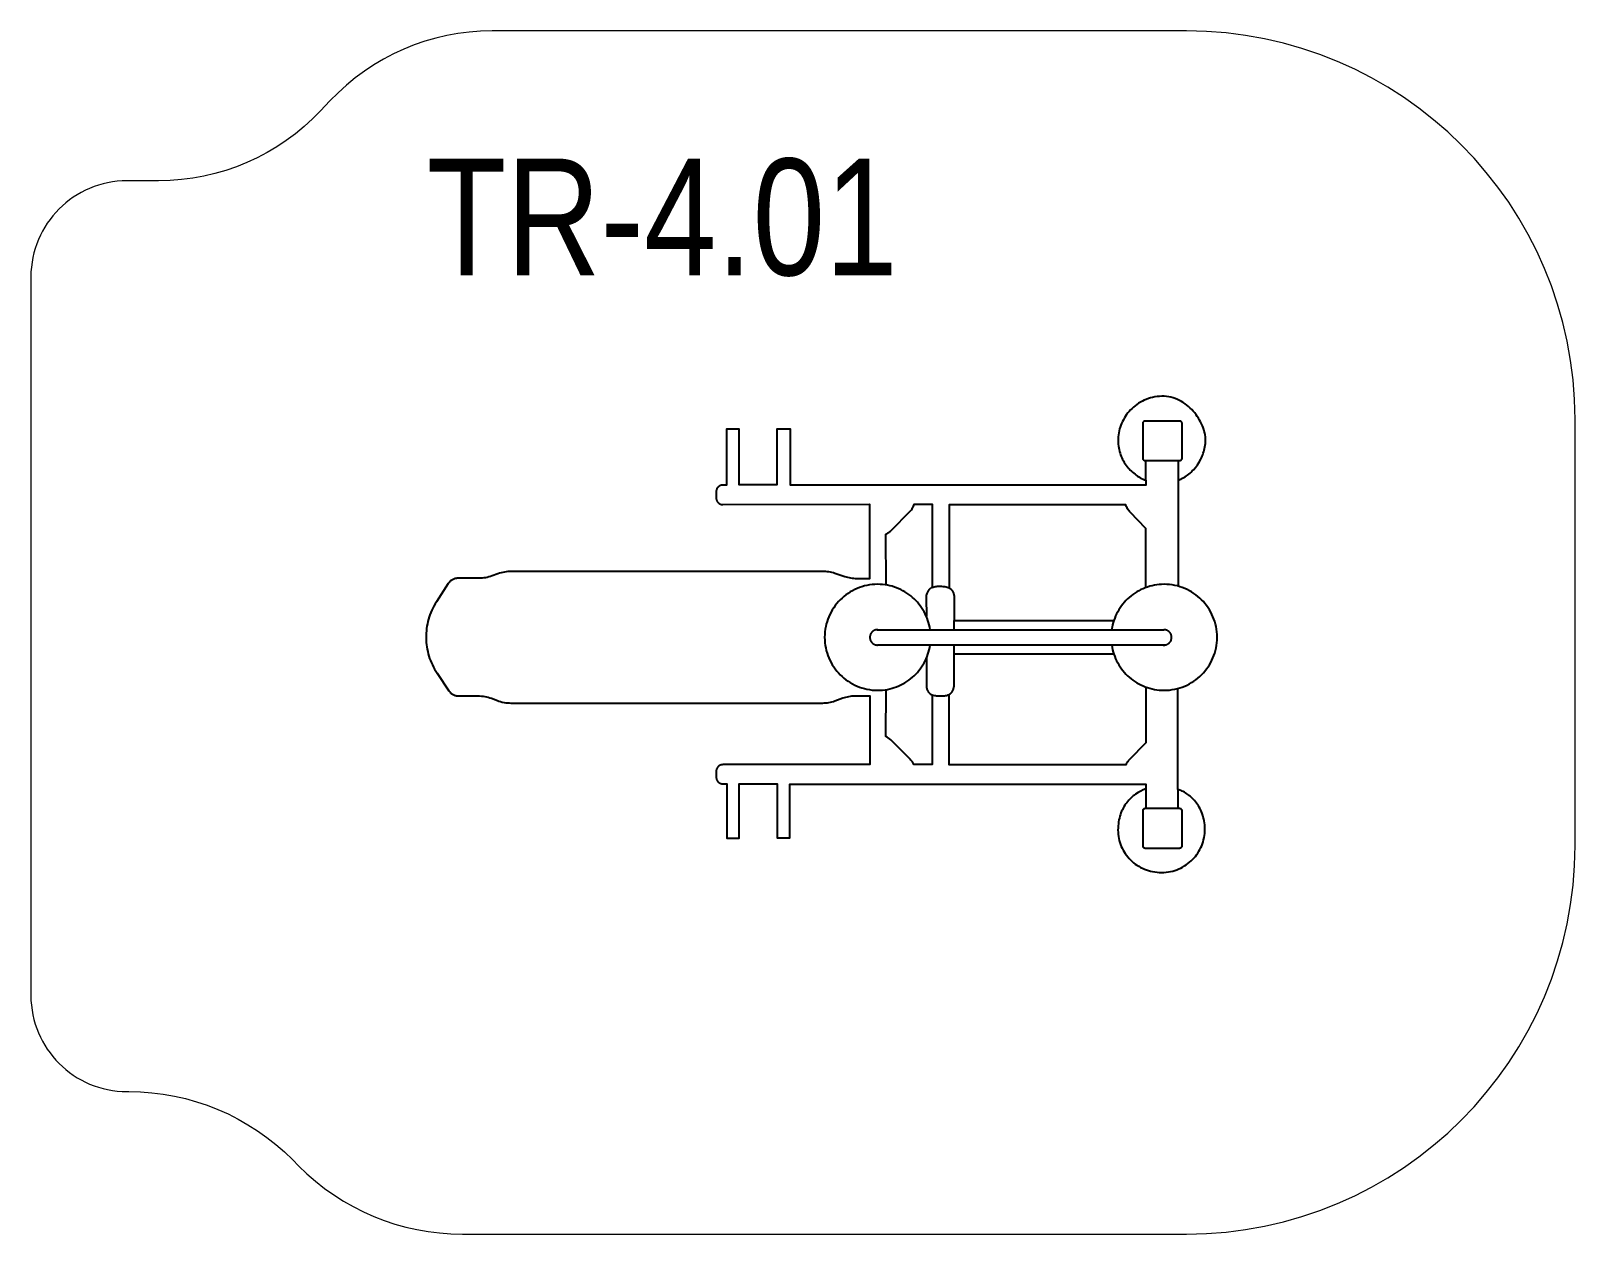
# Model space of a CAD drawing. Header units: millimetres. Extents: x -2286 to 1686, y -1676 to 1420.
import ezdxf

# ---------------------------------------------------------------- set-up
doc = ezdxf.new("R2010")
doc.units = ezdxf.units.MM
for name, color, linetype in [('DIKOM_АРТИКУЛ', 7, 'Continuous'), ('DIKOM_ЗОНА', 80, 'Continuous'), ('DIKOM_ОБЪЕКТ', 7, 'Continuous')]:
    doc.layers.add(name, color=color, linetype=linetype)
doc.styles.add('style1', font='arial.ttf', dxfattribs={"width": 0.8})

msp = doc.modelspace()

# ---------------------------------------------------------------- linework, layer by layer
at = {"layer": 'DIKOM_ЗОНА', "color": 3, "lineweight": 15}
msp.add_lwpolyline([(-2038.6, -1309.3), (-2033.6, -1309.3), (-2004, -1310), (-1974.6, -1312.2), (-1945.4, -1315.9), (-1916.6, -1321), (-1888.1, -1327.4), (-1860.1, -1335.3), (-1832.4, -1344.5), (-1805.3, -1355), (-1778.7, -1366.9), (-1752.7, -1380), (-1727.4, -1394.5), (-1702.8, -1410.2), (-1678.9, -1427.1), (-1655.8, -1445.2), (-1633.6, -1464.6), (-1612.2, -1485.1), (-1597.2, -1500.3), (-1575.8, -1520.8), (-1553.6, -1540.1), (-1530.5, -1558.3), (-1506.6, -1575.2), (-1482, -1590.9), (-1456.7, -1605.3), (-1430.7, -1618.5), (-1404.1, -1630.3), (-1377, -1640.9), (-1349.3, -1650.1), (-1321.3, -1657.9), (-1292.8, -1664.4), (-1263.9, -1669.5), (-1234.8, -1673.1), (-1205.4, -1675.3), (-1175.8, -1676), (686.4, -1676), (737.8, -1674.7), (788.6, -1670.9), (838.6, -1664.5), (887.8, -1655.7), (936.1, -1644.5), (983.6, -1631), (1030, -1615.3), (1075.4, -1597.4), (1119.7, -1577.3), (1162.8, -1555.2), (1204.7, -1531.1), (1245.3, -1505.1), (1284.5, -1477.2), (1322.3, -1447.5), (1358.6, -1416.1), (1393.3, -1383), (1426.4, -1348.2), (1457.9, -1311.9), (1487.6, -1274.1), (1515.5, -1234.9), (1541.5, -1194.4), (1565.6, -1152.5), (1587.7, -1109.4), (1607.7, -1065.1), (1625.7, -1019.7), (1641.4, -973.2), (1654.9, -925.8), (1666.1, -877.4), (1674.9, -828.2), (1681.2, -778.2), (1685.1, -727.5), (1686.4, -676), (1686.4, 419.8), (1685.1, 471.2), (1681.2, 521.9), (1674.9, 571.9), (1666.1, 621.2), (1654.9, 669.5), (1641.4, 717), (1625.7, 763.4), (1607.7, 808.8), (1587.7, 853.1), (1565.6, 896.2), (1541.5, 938.1), (1515.5, 978.7), (1487.6, 1017.9), (1457.9, 1055.7), (1426.4, 1092), (1393.3, 1126.7), (1358.6, 1159.8), (1322.3, 1191.3), (1284.5, 1221), (1245.3, 1248.9), (1204.7, 1274.9), (1162.8, 1299), (1119.7, 1321.1), (1075.4, 1341.1), (1030, 1359), (983.6, 1374.8), (936.1, 1388.3), (887.8, 1399.4), (838.6, 1408.2), (788.6, 1414.6), (737.8, 1418.5), (686.4, 1419.8), (-1099.6, 1419.8), (-1129.1, 1419), (-1158.4, 1416.7), (-1187.4, 1413), (-1216.1, 1407.8), (-1244.5, 1401.1), (-1272.4, 1393.1), (-1299.8, 1383.6), (-1326.7, 1372.8), (-1353, 1360.6), (-1378.7, 1347.2), (-1403.6, 1332.4), (-1427.9, 1316.3), (-1451.4, 1299), (-1474, 1280.4), (-1495.7, 1260.6), (-1516.5, 1239.7), (-1540.5, 1214.1), (-1561.3, 1193.1), (-1583, 1173.4), (-1605.6, 1154.8), (-1629.1, 1137.5), (-1653.3, 1121.4), (-1678.3, 1106.6), (-1704, 1093.1), (-1730.3, 1080.9), (-1757.2, 1070.1), (-1784.6, 1060.7), (-1812.5, 1052.6), (-1840.9, 1046), (-1869.5, 1040.8), (-1898.6, 1037), (-1927.9, 1034.7), (-1957.4, 1034), (-2038.6, 1034), (-2051.3, 1033.7), (-2063.8, 1032.7), (-2076.2, 1031.1), (-2088.4, 1029), (-2100.3, 1026.2), (-2112.1, 1022.9), (-2123.5, 1019), (-2134.8, 1014.5), (-2145.7, 1009.6), (-2156.4, 1004.1), (-2166.8, 998.2), (-2176.8, 991.7), (-2186.5, 984.8), (-2195.8, 977.5), (-2204.8, 969.7), (-2213.4, 961.5), (-2221.6, 952.9), (-2229.4, 943.9), (-2236.7, 934.6), (-2243.6, 924.9), (-2250.1, 914.9), (-2256, 904.5), (-2261.5, 893.8), (-2266.4, 882.9), (-2270.9, 871.6), (-2274.8, 860.2), (-2278.1, 848.4), (-2280.9, 836.5), (-2283, 824.3), (-2284.6, 811.9), (-2285.6, 799.4), (-2285.9, 786.7), (-2285.9, -1062), (-2285.6, -1074.7), (-2284.6, -1087.2), (-2283, -1099.6), (-2280.9, -1111.8), (-2278.1, -1123.7), (-2274.8, -1135.5), (-2270.9, -1147), (-2266.4, -1158.2), (-2261.5, -1169.1), (-2256, -1179.8), (-2250.1, -1190.2), (-2243.6, -1200.2), (-2236.7, -1209.9), (-2229.4, -1219.2), (-2221.6, -1228.2), (-2213.4, -1236.8), (-2204.8, -1245), (-2195.8, -1252.8), (-2186.5, -1260.1), (-2176.8, -1267), (-2166.8, -1273.5), (-2156.4, -1279.4), (-2145.7, -1284.9), (-2134.8, -1289.9), (-2123.5, -1294.3), (-2112.1, -1298.2), (-2100.3, -1301.5), (-2088.4, -1304.3), (-2076.2, -1306.5), (-2063.8, -1308), (-2051.3, -1309)], close=True, dxfattribs=at)
at = {"layer": 'DIKOM_ОБЪЕКТ'}
for points in [[(666.3, -9.3, 0), (666.3, 263.8, 0), (669.8, 265.2, 0), (673.2, 266.8, 0), (676.6, 268.6, 0), (680, 270.5, 0), (683.3, 272.5, 0), (686.5, 274.7, 0), (689.7, 277, 0), (692.8, 279.5, 0), (695.9, 282.1, 0), (698.8, 284.8, 0), (701.7, 287.6, 0), (704.5, 290.5, 0), (709.9, 296.8, 0), (714.8, 303.4, 0), (719.3, 310.4, 0), (723.3, 317.7, 0), (725.2, 321.5, 0), (726.9, 325.4, 0), (728.4, 329.3, 0), (729.9, 333.3, 0), (731.1, 337.3, 0), (732.3, 341.4, 0), (733.2, 345.5, 0), (734.1, 349.7, 0), (734.7, 353.9, 0), (735.2, 358.2, 0), (735.5, 362.4, 0), (735.6, 366.8, 0), (735.5, 371.1, 0), (735.2, 375.6, 0), (734.5, 380.2, 0), (733.6, 384.9, 0), (732.4, 389.6, 0), (731, 394.4, 0), (729.4, 399.2, 0), (727.5, 404, 0), (725.3, 408.8, 0), (722.9, 413.6, 0), (720.3, 418.4, 0), (717.5, 423.1, 0), (714.5, 427.7, 0), (711.2, 432.3, 0), (707.8, 436.7, 0), (704.1, 441, 0), (700.3, 445.2, 0), (696.3, 449.2, 0), (692.1, 453, 0), (687.7, 456.7, 0), (683.1, 460.2, 0), (678.4, 463.4, 0), (673.5, 466.4, 0), (668.4, 469.1, 0), (663.2, 471.6, 0), (657.9, 473.7, 0), (652.4, 475.6, 0), (646.8, 477.1, 0), (641.1, 478.3, 0), (635.2, 479.1, 0), (629.2, 479.6, 0), (623.1, 479.6, 0), (617, 479.4, 0), (611.1, 478.8, 0), (605.2, 477.9, 0), (599.5, 476.7, 0), (594, 475.3, 0), (588.6, 473.6, 0), (583.3, 471.7, 0), (578.2, 469.5, 0), (573.2, 467.1, 0), (568.4, 464.5, 0), (563.7, 461.6, 0), (559.2, 458.6, 0), (554.9, 455.4, 0), (550.8, 451.9, 0), (546.8, 448.4, 0), (543, 444.6, 0), (539.4, 440.7, 0), (536, 436.7, 0), (532.8, 432.5, 0), (529.8, 428.2, 0), (527, 423.8, 0), (524.4, 419.3, 0), (522, 414.7, 0), (519.9, 410, 0), (517.9, 405.2, 0), (516.2, 400.4, 0), (514.7, 395.5, 0), (513.5, 390.6, 0), (512.5, 385.7, 0), (511.7, 380.7, 0), (511.2, 375.7, 0), (510.9, 370.7, 0), (510.8, 365.7, 0), (511, 360.9, 0), (511.3, 356.1, 0), (511.9, 351.4, 0), (512.6, 346.8, 0), (513.5, 342.3, 0), (514.6, 337.8, 0), (515.8, 333.5, 0), (517.2, 329.3, 0), (518.8, 325.1, 0), (520.5, 321.1, 0), (522.4, 317.2, 0), (524.4, 313.3, 0), (526.5, 309.6, 0), (528.8, 306, 0), (531.2, 302.5, 0), (533.7, 299.1, 0), (536.4, 295.9, 0), (539.1, 292.7, 0), (542, 289.7, 0), (544.9, 286.8, 0), (547.9, 284, 0), (551.1, 281.4, 0), (554.3, 278.9, 0), (557.6, 276.5, 0), (560.9, 274.2, 0), (564.4, 272.1, 0), (567.9, 270.1, 0), (571.4, 268.3, 0), (575, 266.6, 0), (578.7, 265, 0), (582.4, 263.6, 0), (582.4, 251.3, 0), (-332.1, 251.3, 0), (-332.1, 394.9, 0), (-366.8, 394.9, 0), (-366.8, 251.4, 0), (-463.9, 251.4, 0), (-463.9, 395.1, 0), (-496.6, 395.1, 0), (-496.6, 251.2, 0), (-506.1, 251.2, 0), (-506.9, 251.2, 0), (-507.8, 251.1, 0), (-508.7, 251, 0), (-509.5, 250.8, 0), (-510.3, 250.6, 0), (-511.1, 250.4, 0), (-511.9, 250.1, 0), (-512.7, 249.8, 0), (-513.4, 249.5, 0), (-514.2, 249.1, 0), (-514.9, 248.7, 0), (-515.6, 248.3, 0), (-516.2, 247.8, 0), (-516.9, 247.3, 0), (-517.5, 246.8, 0), (-518.1, 246.2, 0), (-518.7, 245.6, 0), (-519.2, 245, 0), (-519.7, 244.3, 0), (-520.2, 243.7, 0), (-520.6, 243, 0), (-521, 242.3, 0), (-521.4, 241.5, 0), (-521.7, 240.8, 0), (-522, 240, 0), (-522.3, 239.2, 0), (-522.5, 238.4, 0), (-522.7, 237.6, 0), (-522.9, 236.8, 0), (-523, 235.9, 0), (-523, 235.1, 0), (-523.1, 234.2, 0), (-523.1, 218, 0), (-523, 217.2, 0), (-523, 216.3, 0), (-522.9, 215.5, 0), (-522.7, 214.6, 0), (-522.5, 213.8, 0), (-522.3, 213, 0), (-522, 212.2, 0), (-521.7, 211.4, 0), (-521.4, 210.7, 0), (-521, 210, 0), (-520.6, 209.2, 0), (-520.2, 208.6, 0), (-519.7, 207.9, 0), (-519.2, 207.2, 0), (-518.6, 206.6, 0), (-518.1, 206, 0), (-517.5, 205.5, 0), (-516.9, 204.9, 0), (-516.2, 204.4, 0), (-515.6, 204, 0), (-514.9, 203.5, 0), (-514.2, 203.1, 0), (-513.4, 202.7, 0), (-512.7, 202.4, 0), (-511.9, 202.1, 0), (-511.1, 201.8, 0), (-510.3, 201.6, 0), (-509.5, 201.4, 0), (-508.7, 201.3, 0), (-507.8, 201.2, 0), (-506.9, 201.1, 0), (-506.1, 201.1, 0), (-128.3, 201.7, 0), (-128.3, 10.2, 0), (-160.7, 10.2, 0), (-164.7, 10.3, 0), (-168.6, 10.5, 0), (-172.6, 10.9, 0), (-176.5, 11.5, 0), (-180.4, 12.2, 0), (-184.3, 13.1, 0), (-188.1, 14.1, 0), (-191.9, 15.3, 0), (-217.9, 24, 0), (-221.7, 25.1, 0), (-225.5, 26.2, 0), (-229.4, 27, 0), (-233.3, 27.8, 0), (-237.2, 28.3, 0), (-241.2, 28.7, 0), (-245.1, 29, 0), (-249.1, 29, 0), (-1049.8, 29, 0), (-1054.2, 28.9, 0), (-1058.7, 28.6, 0), (-1063.1, 28.2, 0), (-1067.5, 27.5, 0), (-1071.9, 26.6, 0), (-1076.2, 25.5, 0), (-1080.4, 24.3, 0), (-1084.7, 22.8, 0), (-1099, 17.6, 0), (-1103.2, 16.1, 0), (-1107.5, 14.9, 0), (-1111.8, 13.8, 0), (-1116.2, 12.9, 0), (-1120.6, 12.2, 0), (-1125, 11.7, 0), (-1129.5, 11.5, 0), (-1133.9, 11.4, 0), (-1187.6, 11.4, 0), (-1189.4, 11.3, 0), (-1191.3, 11.1, 0), (-1193.1, 10.8, 0), (-1194.9, 10.4, 0), (-1196.6, 9.9, 0), (-1198.3, 9.3, 0), (-1200, 8.6, 0), (-1201.6, 7.8, 0), (-1203.2, 6.9, 0), (-1204.7, 5.8, 0), (-1206.1, 4.7, 0), (-1207.5, 3.5, 0), (-1208.8, 2.3, 0), (-1210, 0.9, 0), (-1211.2, -0.6, 0), (-1212.2, -2.1, 0), (-1242.8, -49.4, 0), (-1246.1, -54.7, 0), (-1249.2, -60.1, 0), (-1252, -65.6, 0), (-1254.6, -71.1, 0), (-1257.1, -76.8, 0), (-1259.3, -82.4, 0), (-1261.2, -88.2, 0), (-1263, -94, 0), (-1264.6, -99.8, 0), (-1265.9, -105.7, 0), (-1267, -111.6, 0), (-1267.9, -117.6, 0), (-1268.6, -123.5, 0), (-1269.1, -129.5, 0), (-1269.4, -135.5, 0), (-1269.4, -141.5, 0), (-1269.3, -147.5, 0), (-1268.9, -153.5, 0), (-1268.3, -159.5, 0), (-1267.5, -165.4, 0), (-1266.4, -171.3, 0), (-1265.2, -177.2, 0), (-1263.7, -183.1, 0), (-1262.1, -188.9, 0), (-1260.2, -194.7, 0), (-1258.1, -200.4, 0), (-1255.7, -206, 0), (-1253.2, -211.6, 0), (-1250.5, -217.1, 0), (-1247.5, -222.5, 0), (-1244.3, -227.8, 0), (-1240.9, -233, 0), (-1210.7, -277.9, 0), (-1209.6, -279.4, 0), (-1208.4, -280.9, 0), (-1207.1, -282.2, 0), (-1205.8, -283.5, 0), (-1204.4, -284.7, 0), (-1202.9, -285.8, 0), (-1201.4, -286.7, 0), (-1199.8, -287.7, 0), (-1198.2, -288.5, 0), (-1196.5, -289.2, 0), (-1194.8, -289.8, 0), (-1193, -290.3, 0), (-1191.2, -290.7, 0), (-1189.4, -290.9, 0), (-1187.6, -291.1, 0), (-1185.7, -291.2, 0), (-1136, -291.2, 0), (-1131.5, -291.3, 0), (-1127.1, -291.6, 0), (-1122.6, -292.1, 0), (-1118.3, -292.8, 0), (-1113.9, -293.7, 0), (-1109.6, -294.8, 0), (-1105.3, -296, 0), (-1101.1, -297.5, 0), (-1086, -303.2, 0), (-1081.8, -304.7, 0), (-1077.5, -306, 0), (-1073.2, -307.1, 0), (-1068.8, -308, 0), (-1064.4, -308.7, 0), (-1060, -309.2, 0), (-1055.6, -309.5, 0), (-1051.1, -309.6, 0), (-248.9, -309.6, 0), (-244.9, -309.5, 0), (-241, -309.3, 0), (-237, -308.8, 0), (-233.1, -308.2, 0), (-229.2, -307.5, 0), (-225.4, -306.5, 0), (-221.6, -305.4, 0), (-217.8, -304.1, 0), (-197.1, -296.6, 0), (-193.4, -295.4, 0), (-189.6, -294.3, 0), (-185.7, -293.3, 0), (-181.8, -292.5, 0), (-177.9, -291.9, 0), (-174, -291.5, 0), (-170, -291.3, 0), (-166.1, -291.2, 0), (-128.2, -291.2, 0), (-128.2, -468.1, 0), (-505.9, -468.1, 0), (-506.8, -468.2, 0), (-507.6, -468.2, 0), (-508.5, -468.3, 0), (-509.3, -468.5, 0), (-510.1, -468.7, 0), (-510.9, -468.9, 0), (-511.7, -469.2, 0), (-512.5, -469.5, 0), (-513.3, -469.8, 0), (-514, -470.2, 0), (-514.7, -470.6, 0), (-515.4, -471, 0), (-516.1, -471.5, 0), (-516.7, -472, 0), (-517.3, -472.6, 0), (-517.9, -473.1, 0), (-518.5, -473.7, 0), (-519, -474.3, 0), (-519.5, -475, 0), (-520, -475.6, 0), (-520.4, -476.3, 0), (-520.8, -477, 0), (-521.2, -477.8, 0), (-521.6, -478.5, 0), (-521.9, -479.3, 0), (-522.1, -480.1, 0), (-522.4, -480.9, 0), (-522.5, -481.7, 0), (-522.7, -482.5, 0), (-522.8, -483.4, 0), (-522.9, -484.3, 0), (-522.9, -485.1, 0), (-522.9, -500.5, 0), (-522.9, -501.4, 0), (-522.8, -502.3, 0), (-522.7, -503.1, 0), (-522.5, -504, 0), (-522.4, -504.8, 0), (-522.1, -505.6, 0), (-521.9, -506.4, 0), (-521.6, -507.2, 0), (-521.2, -507.9, 0), (-520.8, -508.6, 0), (-520.4, -509.3, 0), (-520, -510, 0), (-519.5, -510.7, 0), (-519, -511.3, 0), (-518.5, -512, 0), (-517.9, -512.6, 0), (-517.3, -513.1, 0), (-516.7, -513.7, 0), (-516.1, -514.2, 0), (-515.4, -514.6, 0), (-514.7, -515.1, 0), (-514, -515.5, 0), (-513.3, -515.9, 0), (-512.5, -516.2, 0), (-511.7, -516.5, 0), (-510.9, -516.8, 0), (-510.1, -517, 0), (-509.3, -517.2, 0), (-508.5, -517.3, 0), (-507.6, -517.4, 0), (-506.8, -517.5, 0), (-505.9, -517.5, 0), (-495.3, -517.5, 0), (-495.3, -657.1, 0), (-464.3, -657.1, 0), (-464.3, -517.8, 0), (-366, -517.8, 0), (-366, -656.8, 0), (-333.9, -656.8, 0), (-333.9, -518.1, 0), (582.3, -518.1, 0), (582.3, -530, 0), (575.5, -532.8, 0), (568.9, -536, 0), (562.3, -539.8, 0), (555.9, -544, 0), (552.8, -546.3, 0), (549.7, -548.7, 0), (546.7, -551.3, 0), (543.7, -554, 0), (540.9, -556.8, 0), (538.1, -559.7, 0), (535.5, -562.8, 0), (532.9, -566, 0), (530.4, -569.3, 0), (528.1, -572.8, 0), (525.8, -576.4, 0), (523.7, -580.1, 0), (521.7, -584, 0), (519.9, -588.1, 0), (518.2, -592.2, 0), (516.6, -596.5, 0), (515.2, -601, 0), (514, -605.6, 0), (513, -610.4, 0), (512.1, -615.2, 0), (511.4, -620.3, 0), (510.9, -625.5, 0), (510.6, -630.8, 0), (510.5, -636.3, 0), (510.6, -641.9, 0), (511.1, -647.4, 0), (511.8, -652.8, 0), (512.7, -658.1, 0), (513.9, -663.4, 0), (515.4, -668.5, 0), (517.1, -673.6, 0), (519.1, -678.6, 0), (521.3, -683.4, 0), (523.7, -688.1, 0), (526.4, -692.7, 0), (529.2, -697.1, 0), (532.3, -701.4, 0), (535.6, -705.6, 0), (539.1, -709.6, 0), (542.8, -713.4, 0), (546.6, -717, 0), (550.7, -720.5, 0), (554.9, -723.8, 0), (559.3, -726.8, 0), (563.8, -729.7, 0), (568.5, -732.4, 0), (573.3, -734.8, 0), (578.3, -737, 0), (583.5, -739, 0), (588.7, -740.7, 0), (594.1, -742.2, 0), (599.6, -743.4, 0), (605.2, -744.3, 0), (611, -745, 0), (616.8, -745.4, 0), (622.7, -745.5, 0), (628.6, -745.4, 0), (634.5, -744.9, 0), (640.2, -744.1, 0), (645.8, -743.1, 0), (651.3, -741.8, 0), (656.7, -740.2, 0), (661.9, -738.4, 0), (667, -736.4, 0), (672, -734.1, 0), (676.8, -731.6, 0), (681.5, -728.8, 0), (686.1, -725.9, 0), (690.4, -722.7, 0), (694.6, -719.4, 0), (698.6, -715.8, 0), (702.5, -712.1, 0), (706.1, -708.2, 0), (709.6, -704.1, 0), (712.8, -699.9, 0), (715.9, -695.5, 0), (718.7, -691, 0), (721.3, -686.4, 0), (723.7, -681.6, 0), (725.9, -676.7, 0), (727.8, -671.7, 0), (729.5, -666.5, 0), (730.9, -661.3, 0), (732.1, -656, 0), (733, -650.7, 0), (733.7, -645.2, 0), (734.1, -639.7, 0), (734.2, -634.1, 0), (734, -628.6, 0), (733.7, -623.2, 0), (733.1, -618, 0), (732.2, -612.9, 0), (731.2, -608, 0), (730, -603.2, 0), (728.7, -598.6, 0), (727.1, -594.1, 0), (725.4, -589.8, 0), (723.6, -585.6, 0), (721.6, -581.6, 0), (719.4, -577.7, 0), (717.2, -574, 0), (714.8, -570.4, 0), (712.4, -567, 0), (709.8, -563.7, 0), (707.2, -560.6, 0), (704.5, -557.6, 0), (701.7, -554.8, 0), (698.9, -552.1, 0), (696, -549.6, 0), (693.1, -547.2, 0), (690.1, -545, 0), (687.2, -542.9, 0), (684.2, -541, 0), (681.3, -539.2, 0), (678.4, -537.6, 0), (675.5, -536.1, 0), (672.6, -534.8, 0), (669.7, -533.6, 0), (667, -532.6, 0), (664.2, -531.7, 0), (664.2, -272.2, 0)], [(582.4, 263.6, 0), (582.4, 314.5, 0)], [(666.3, 263.8, 0), (666.3, 314.5, 0)], [(-86.2, -5.8, 0), (-87, 125.2, 0), (-86.9, 125.2, 0), (-85, 126.1, 0), (-83.2, 127, 0), (-81.4, 128, 0), (-79.6, 129.1, 0), (-77.9, 130.3, 0), (-76.3, 131.6, 0), (-74.8, 132.9, 0), (-73.3, 134.3, 0), (-23.9, 184.1, 0), (-22.1, 185.9, 0), (-20.5, 187.9, 0), (-19, 190, 0), (-17.7, 192.2, 0), (-16.5, 194.4, 0), (-15.4, 196.7, 0), (-14.5, 199.1, 0), (-13.7, 201.6, 0), (-13.7, 201.7, 0), (32.8, 201.7, 0), (32.8, -12.1, 0), (31.9, -12.4, 0), (31.1, -12.8, 0), (30.3, -13.3, 0), (29.5, -13.8, 0), (28.7, -14.3, 0), (27.9, -14.9, 0), (27.1, -15.5, 0), (26.4, -16.2, 0), (25.7, -16.9, 0), (25, -17.6, 0), (24.3, -18.3, 0), (23.7, -19.1, 0), (22.4, -20.7, 0), (21.3, -22.4, 0), (20.3, -24.3, 0), (19.4, -26.1, 0), (18.6, -28, 0), (17.9, -30, 0), (17.4, -32, 0), (17.2, -33, 0), (17, -34, 0), (16.9, -35, 0), (16.8, -35.9, 0), (16.7, -36.9, 0), (16.7, -37.9, 0), (17.7, -87, 0)], [(582.5, -12.3, 0), (582.5, 139.7, 0), (541.8, 181.2, 0), (539.9, 183.2, 0), (538.2, 185.4, 0), (536.6, 187.6, 0), (535.2, 189.9, 0), (533.9, 192.3, 0), (532.8, 194.8, 0), (531.8, 197.3, 0), (531, 199.9, 0), (531, 200.1, 0), (75.9, 200.1, 0), (75.9, -13.1, 0), (76.7, -13.5, 0), (77.5, -14, 0), (78.3, -14.5, 0), (79, -15, 0), (79.7, -15.6, 0), (80.4, -16.2, 0), (81, -16.8, 0), (81.7, -17.5, 0), (82.3, -18.2, 0), (82.8, -18.9, 0), (83.4, -19.6, 0), (83.9, -20.4, 0), (84.4, -21.1, 0), (84.9, -21.9, 0), (85.7, -23.6, 0), (86.5, -25.3, 0), (87.1, -27, 0), (87.7, -28.8, 0), (88.1, -30.6, 0), (88.5, -32.4, 0), (88.7, -34.2, 0), (88.9, -36, 0), (88.9, -37.8, 0), (88.9, -97.4, 0), (499.8, -97.4, 0)], [(27.2, -120.9, 0), (26.1, -114.8, 0), (24.8, -108.8, 0), (23.3, -102.8, 0), (21.5, -97, 0), (19.4, -91.3, 0), (17.1, -85.7, 0), (14.5, -80.2, 0), (11.7, -74.8, 0), (8.7, -69.7, 0), (5.5, -64.6, 0), (2, -59.7, 0), (-1.6, -55, 0), (-5.4, -50.4, 0), (-9.5, -46, 0), (-13.7, -41.8, 0), (-18.1, -37.8, 0), (-22.7, -34, 0), (-27.4, -30.3, 0), (-32.4, -26.9, 0), (-37.4, -23.7, 0), (-42.6, -20.7, 0), (-48, -17.9, 0), (-53.5, -15.4, 0), (-59.1, -13.1, 0), (-64.8, -11.1, 0), (-70.6, -9.3, 0), (-76.6, -7.7, 0), (-82.6, -6.4, 0), (-88.8, -5.4, 0), (-95, -4.7, 0), (-101.4, -4.3, 0), (-107.7, -4.1, 0), (-114.8, -4.3, 0), (-121.7, -4.8, 0), (-128.5, -5.7, 0), (-135.2, -6.9, 0), (-141.8, -8.4, 0), (-148.3, -10.3, 0), (-154.6, -12.4, 0), (-160.8, -14.9, 0), (-166.8, -17.6, 0), (-172.7, -20.6, 0), (-178.4, -23.9, 0), (-183.9, -27.4, 0), (-189.3, -31.2, 0), (-194.4, -35.3, 0), (-199.4, -39.6, 0), (-204.1, -44.1, 0), (-208.6, -48.8, 0), (-212.9, -53.8, 0), (-217, -58.9, 0), (-220.8, -64.3, 0), (-224.3, -69.8, 0), (-227.6, -75.5, 0), (-230.6, -81.4, 0), (-233.4, -87.4, 0), (-235.8, -93.6, 0), (-238, -100, 0), (-239.8, -106.4, 0), (-241.3, -113, 0), (-242.5, -119.7, 0), (-243.4, -126.5, 0), (-243.9, -133.5, 0), (-244.1, -140.5, 0), (-243.9, -147.5, 0), (-243.4, -154.4, 0), (-242.5, -161.2, 0), (-241.3, -167.9, 0), (-239.8, -174.5, 0), (-238, -181, 0), (-235.8, -187.3, 0), (-233.4, -193.5, 0), (-230.6, -199.6, 0), (-227.6, -205.4, 0), (-224.3, -211.1, 0), (-220.8, -216.7, 0), (-217, -222, 0), (-212.9, -227.2, 0), (-208.6, -232.1, 0), (-204.1, -236.9, 0), (-199.4, -241.4, 0), (-194.4, -245.7, 0), (-189.3, -249.7, 0), (-183.9, -253.5, 0), (-178.4, -257.1, 0), (-172.7, -260.3, 0), (-166.8, -263.4, 0), (-160.8, -266.1, 0), (-154.6, -268.5, 0), (-148.3, -270.7, 0), (-141.8, -272.5, 0), (-135.2, -274, 0), (-128.5, -275.2, 0), (-121.7, -276.1, 0), (-114.8, -276.6, 0), (-107.7, -276.8, 0), (-101.4, -276.7, 0), (-95.1, -276.2, 0), (-88.8, -275.5, 0), (-82.7, -274.5, 0), (-76.6, -273.2, 0), (-70.7, -271.7, 0), (-64.9, -269.9, 0), (-59.1, -267.9, 0), (-53.5, -265.6, 0), (-48.1, -263.1, 0), (-42.7, -260.3, 0), (-37.5, -257.3, 0), (-32.5, -254.1, 0), (-27.6, -250.7, 0), (-22.8, -247.1, 0), (-18.2, -243.3, 0), (-13.8, -239.3, 0), (-9.6, -235.1, 0), (-5.6, -230.7, 0), (-1.7, -226.1, 0), (1.9, -221.4, 0), (5.4, -216.5, 0), (8.6, -211.5, 0), (11.6, -206.3, 0), (14.4, -201, 0), (17, -195.6, 0), (19.3, -190, 0), (21.4, -184.3, 0), (23.2, -178.5, 0), (24.8, -172.5, 0), (26.1, -166.5, 0), (27.1, -160.4, 0)], [(32.8, -12.1, 0), (33.9, -11.6, 0), (35, -11.3, 0), (37.4, -10.6, 0), (40, -10, 0), (42.6, -9.6, 0), (45.4, -9.3, 0), (48.2, -9.1, 0), (51.1, -9, 0), (54, -9, 0), (56.9, -9.2, 0), (59.8, -9.4, 0), (62.7, -9.8, 0), (65.5, -10.2, 0), (68.3, -10.8, 0), (70.9, -11.5, 0), (73.5, -12.2, 0), (75.9, -13.1, 0)], [(494.3, -160.3, 0), (495.3, -166.4, 0), (496.6, -172.5, 0), (498.2, -178.4, 0), (500, -184.2, 0), (502.1, -189.9, 0), (504.4, -195.5, 0), (507, -201, 0), (509.8, -206.3, 0), (512.8, -211.5, 0), (516, -216.5, 0), (519.5, -221.4, 0), (523.1, -226.1, 0), (527, -230.7, 0), (531, -235, 0), (535.2, -239.2, 0), (539.6, -243.3, 0), (544.2, -247.1, 0), (549, -250.7, 0), (553.9, -254.1, 0), (558.9, -257.3, 0), (564.1, -260.3, 0), (569.5, -263.1, 0), (574.9, -265.6, 0), (580.5, -267.9, 0), (586.3, -269.9, 0), (592.1, -271.7, 0), (598.1, -273.2, 0), (604.1, -274.5, 0), (610.2, -275.5, 0), (616.5, -276.2, 0), (622.8, -276.7, 0), (629.2, -276.8, 0), (636.2, -276.6, 0), (643.1, -276.1, 0), (649.9, -275.2, 0), (656.6, -274, 0), (663.2, -272.5, 0), (669.7, -270.7, 0), (676, -268.5, 0), (682.2, -266.1, 0), (688.2, -263.4, 0), (694.1, -260.3, 0), (699.8, -257.1, 0), (705.4, -253.5, 0), (710.7, -249.7, 0), (715.9, -245.7, 0), (720.8, -241.4, 0), (725.5, -236.9, 0), (730.1, -232.1, 0), (734.3, -227.2, 0), (738.4, -222, 0), (742.2, -216.7, 0), (745.7, -211.1, 0), (749, -205.4, 0), (752, -199.6, 0), (754.8, -193.5, 0), (757.2, -187.3, 0), (759.4, -181, 0), (761.2, -174.5, 0), (762.7, -167.9, 0), (763.9, -161.2, 0), (764.8, -154.4, 0), (765.3, -147.5, 0), (765.5, -140.5, 0), (765.3, -133.5, 0), (764.8, -126.5, 0), (763.9, -119.7, 0), (762.7, -113, 0), (761.2, -106.4, 0), (759.4, -100, 0), (757.2, -93.6, 0), (754.8, -87.4, 0), (752, -81.4, 0), (749, -75.5, 0), (745.7, -69.8, 0), (742.2, -64.3, 0), (738.4, -58.9, 0), (734.3, -53.8, 0), (730.1, -48.8, 0), (725.5, -44.1, 0), (720.8, -39.6, 0), (715.9, -35.3, 0), (710.7, -31.2, 0), (705.4, -27.4, 0), (699.8, -23.9, 0), (694.1, -20.6, 0), (688.2, -17.6, 0), (682.2, -14.9, 0), (676, -12.4, 0), (669.7, -10.3, 0), (663.2, -8.4, 0), (656.6, -6.9, 0), (649.9, -5.7, 0), (643.1, -4.8, 0), (636.2, -4.3, 0), (629.2, -4.1, 0), (622.8, -4.3, 0), (616.4, -4.7, 0), (610.2, -5.4, 0), (604.1, -6.4, 0), (598, -7.7, 0), (592.1, -9.3, 0), (586.2, -11.1, 0), (580.5, -13.1, 0), (574.9, -15.4, 0), (569.4, -17.9, 0), (564, -20.7, 0), (558.8, -23.7, 0), (553.8, -26.9, 0), (548.9, -30.3, 0), (544.1, -34, 0), (539.5, -37.8, 0), (535.1, -41.8, 0), (530.9, -46, 0), (526.9, -50.4, 0), (523, -55, 0), (519.4, -59.7, 0), (515.9, -64.6, 0), (512.7, -69.6, 0), (509.7, -74.8, 0), (506.9, -80.2, 0), (504.3, -85.6, 0), (502, -91.2, 0), (500, -97, 0), (498.1, -102.8, 0), (496.6, -108.7, 0), (495.3, -114.8, 0), (494.2, -120.9, 0)], [(88.9, -120.9, 0), (88.9, -97.4, 0)], [(-107.1, -120.9, 0), (-108.1, -120.9, 0), (-109.1, -120.9, 0), (-110.1, -121, 0), (-111.1, -121.1, 0), (-112.1, -121.3, 0), (-113, -121.5, 0), (-114, -121.8, 0), (-114.9, -122.1, 0), (-115.8, -122.5, 0), (-116.7, -122.9, 0), (-117.5, -123.3, 0), (-118.3, -123.8, 0), (-119.1, -124.3, 0), (-119.9, -124.8, 0), (-120.7, -125.4, 0), (-121.4, -126, 0), (-122.1, -126.7, 0), (-122.7, -127.4, 0), (-123.3, -128.1, 0), (-123.9, -128.8, 0), (-124.5, -129.6, 0), (-125, -130.4, 0), (-125.5, -131.3, 0), (-125.9, -132.1, 0), (-126.3, -133, 0), (-126.6, -133.9, 0), (-127, -134.8, 0), (-127.2, -135.7, 0), (-127.4, -136.7, 0), (-127.6, -137.7, 0), (-127.7, -138.6, 0), (-127.8, -139.6, 0), (-127.8, -140.7, 0), (-127.8, -141.7, 0), (-127.7, -142.7, 0), (-127.6, -143.7, 0), (-127.4, -144.6, 0), (-127.2, -145.6, 0), (-127, -146.5, 0), (-126.6, -147.4, 0), (-126.3, -148.3, 0), (-125.9, -149.2, 0), (-125.5, -150.1, 0), (-125, -150.9, 0), (-124.5, -151.7, 0), (-123.9, -152.5, 0), (-123.3, -153.2, 0), (-122.7, -153.9, 0), (-122.1, -154.6, 0), (-121.4, -155.3, 0), (-120.7, -155.9, 0), (-119.9, -156.5, 0), (-119.1, -157, 0), (-118.3, -157.5, 0), (-117.5, -158, 0), (-116.7, -158.4, 0), (-115.8, -158.8, 0), (-114.9, -159.2, 0), (-114, -159.5, 0), (-113, -159.8, 0), (-112.1, -160, 0), (-111.1, -160.2, 0), (-110.1, -160.3, 0), (-109.1, -160.4, 0), (-108.1, -160.4, 0)], [(-109.1, -120.9, 0), (628.8, -120.9, 0)], [(626.8, -160.3, 0), (627.8, -160.4, 0), (628.8, -160.4, 0), (629.8, -160.4, 0), (630.8, -160.3, 0), (631.8, -160.2, 0), (632.8, -160, 0), (633.7, -159.8, 0), (634.7, -159.5, 0), (635.6, -159.2, 0), (636.5, -158.8, 0), (637.4, -158.4, 0), (638.2, -158, 0), (639, -157.5, 0), (639.8, -157, 0), (640.6, -156.5, 0), (641.4, -155.9, 0), (642.1, -155.3, 0), (642.8, -154.6, 0), (643.4, -153.9, 0), (644, -153.2, 0), (644.6, -152.5, 0), (645.2, -151.7, 0), (645.7, -150.9, 0), (646.2, -150.1, 0), (646.6, -149.2, 0), (647, -148.3, 0), (647.3, -147.4, 0), (647.6, -146.5, 0), (647.9, -145.6, 0), (648.1, -144.6, 0), (648.3, -143.7, 0), (648.4, -142.7, 0), (648.5, -141.7, 0), (648.5, -140.7, 0), (648.5, -139.6, 0), (648.4, -138.6, 0), (648.3, -137.7, 0), (648.1, -136.7, 0), (647.9, -135.7, 0), (647.6, -134.8, 0), (647.3, -133.9, 0), (647, -133, 0), (646.6, -132.1, 0), (646.2, -131.3, 0), (645.7, -130.4, 0), (645.2, -129.6, 0), (644.6, -128.8, 0), (644, -128.1, 0), (643.4, -127.4, 0), (642.8, -126.7, 0), (642.1, -126, 0), (641.4, -125.4, 0), (640.6, -124.8, 0), (639.8, -124.3, 0), (639, -123.8, 0), (638.2, -123.3, 0), (637.4, -122.9, 0), (636.5, -122.5, 0), (635.6, -122.1, 0), (634.7, -121.8, 0), (633.7, -121.5, 0), (632.8, -121.3, 0), (631.8, -121.1, 0), (630.8, -121, 0), (629.8, -120.9, 0), (628.8, -120.9, 0)], [(630.8, -160.3, 0), (-108.1, -160.4, 0)], [(17.6, -193.9, 0), (17.6, -264.2, 0), (17.6, -265.2, 0), (17.6, -266.1, 0), (17.6, -267, 0), (17.7, -268, 0), (17.8, -268.9, 0), (17.9, -269.9, 0), (18.1, -270.9, 0), (18.4, -271.8, 0), (18.6, -272.8, 0), (18.9, -273.7, 0), (19.3, -274.6, 0), (19.6, -275.6, 0), (20.1, -276.5, 0), (20.5, -277.4, 0), (21, -278.3, 0), (21.5, -279.1, 0), (22, -280, 0), (22.5, -280.8, 0), (23.1, -281.6, 0), (23.7, -282.4, 0), (24.4, -283.1, 0), (25, -283.8, 0), (25.7, -284.5, 0), (26.4, -285.1, 0), (27.2, -285.7, 0), (27.9, -286.3, 0), (28.7, -286.8, 0), (29.5, -287.3, 0), (30.3, -287.7, 0), (31.1, -288.1, 0), (32, -288.4, 0), (32.8, -288.7, 0), (32.8, -467.9, 0), (-14.5, -467.9, 0), (-14.6, -467.8, 0), (-15.4, -466.1, 0), (-16.4, -464.3, 0), (-17.4, -462.7, 0), (-18.5, -461, 0), (-19.6, -459.4, 0), (-20.9, -457.9, 0), (-22.2, -456.4, 0), (-23.5, -455, 0), (-71.3, -407.2, 0), (-74.2, -404.5, 0), (-77.2, -401.9, 0), (-80.3, -399.5, 0), (-83.6, -397.3, 0), (-86.4, -395.5, 0), (-86.2, -275.1, 0)], [(582.5, -268.6, 0), (582.5, -412.2, 0), (539.5, -455.4, 0), (538.1, -456.8, 0), (536.9, -458.3, 0), (535.7, -459.8, 0), (534.6, -461.4, 0), (533.6, -463, 0), (532.7, -464.7, 0), (531.8, -466.4, 0), (531, -468.2, 0), (531, -468.2, 0), (75.9, -468.2, 0), (75.9, -287.8, 0), (76.7, -287.4, 0), (77.4, -286.9, 0), (78.2, -286.4, 0), (78.9, -285.8, 0), (79.6, -285.3, 0), (80.2, -284.7, 0), (80.9, -284.1, 0), (81.5, -283.4, 0), (82.1, -282.8, 0), (82.7, -282.1, 0), (83.2, -281.4, 0), (83.7, -280.7, 0), (84.7, -279.2, 0), (85.6, -277.6, 0), (86.4, -276, 0), (87.1, -274.3, 0), (87.7, -272.5, 0), (88.1, -270.7, 0), (88.5, -268.9, 0), (88.7, -267, 0), (88.9, -265.1, 0), (88.9, -263.2, 0), (88.9, -182.9, 0), (499.6, -182.9, 0)], [(88.9, -182.9, 0), (88.9, -160.4, 0)], [(32.8, -288.7, 0), (35.4, -289.4, 0), (38.1, -289.9, 0), (41, -290.4, 0), (43.9, -290.7, 0), (49.9, -291.2, 0), (56, -291.3, 0), (61.8, -291, 0), (64.6, -290.7, 0), (67.2, -290.3, 0), (69.7, -289.8, 0), (72, -289.3, 0), (73.1, -288.9, 0), (74.1, -288.6, 0), (75, -288.2, 0), (75.9, -287.8, 0)], [(582.3, -530, 0), (582.3, -581.3, 0)], [(664.2, -531.7, 0), (664.2, -581.3, 0)]]:
    msp.add_polyline3d(points, dxfattribs=at)
for points in [[(675.5, 409.7, 0), (675.5, 410, 0), (675.5, 410.3, 0), (675.4, 410.6, 0), (675.4, 410.9, 0), (675.3, 411.2, 0), (675.2, 411.5, 0), (675.1, 411.8, 0), (675, 412, 0), (674.9, 412.3, 0), (674.8, 412.6, 0), (674.6, 412.8, 0), (674.5, 413.1, 0), (674.3, 413.3, 0), (674.1, 413.5, 0), (673.9, 413.7, 0), (673.7, 414, 0), (673.5, 414.2, 0), (673.3, 414.3, 0), (673.1, 414.5, 0), (672.8, 414.7, 0), (672.6, 414.8, 0), (672.3, 415, 0), (672.1, 415.1, 0), (671.8, 415.2, 0), (671.5, 415.3, 0), (671.3, 415.4, 0), (671, 415.5, 0), (670.7, 415.6, 0), (670.4, 415.6, 0), (670.1, 415.7, 0), (669.8, 415.7, 0), (669.5, 415.7, 0), (580, 415.7, 0), (579.7, 415.7, 0), (579.4, 415.7, 0), (579.1, 415.6, 0), (578.8, 415.6, 0), (578.5, 415.5, 0), (578.3, 415.4, 0), (578, 415.3, 0), (577.7, 415.2, 0), (577.4, 415.1, 0), (577.2, 415, 0), (576.9, 414.8, 0), (576.7, 414.7, 0), (576.5, 414.5, 0), (576.2, 414.3, 0), (576, 414.2, 0), (575.8, 414, 0), (575.6, 413.7, 0), (575.4, 413.5, 0), (575.2, 413.3, 0), (575.1, 413.1, 0), (574.9, 412.8, 0), (574.8, 412.6, 0), (574.6, 412.3, 0), (574.5, 412, 0), (574.4, 411.8, 0), (574.3, 411.5, 0), (574.2, 411.2, 0), (574.2, 410.9, 0), (574.1, 410.6, 0), (574.1, 410.3, 0), (574, 410, 0), (574, 409.7, 0), (574, 320.5, 0), (574, 320.2, 0), (574.1, 319.8, 0), (574.1, 319.5, 0), (574.2, 319.3, 0), (574.2, 319, 0), (574.3, 318.7, 0), (574.4, 318.4, 0), (574.5, 318.1, 0), (574.6, 317.9, 0), (574.8, 317.6, 0), (574.9, 317.4, 0), (575.1, 317.1, 0), (575.2, 316.9, 0), (575.4, 316.6, 0), (575.6, 316.4, 0), (575.8, 316.2, 0), (576, 316, 0), (576.2, 315.8, 0), (576.5, 315.7, 0), (576.7, 315.5, 0), (576.9, 315.3, 0), (577.2, 315.2, 0), (577.4, 315.1, 0), (577.7, 314.9, 0), (578, 314.8, 0), (578.3, 314.7, 0), (578.5, 314.7, 0), (578.8, 314.6, 0), (579.1, 314.5, 0), (579.4, 314.5, 0), (579.7, 314.5, 0), (580, 314.5, 0), (669.5, 314.5, 0), (669.8, 314.5, 0), (670.1, 314.5, 0), (670.4, 314.5, 0), (670.7, 314.6, 0), (671, 314.7, 0), (671.3, 314.7, 0), (671.5, 314.8, 0), (671.8, 314.9, 0), (672.1, 315.1, 0), (672.3, 315.2, 0), (672.6, 315.3, 0), (672.8, 315.5, 0), (673.1, 315.7, 0), (673.3, 315.8, 0), (673.5, 316, 0), (673.7, 316.2, 0), (673.9, 316.4, 0), (674.1, 316.6, 0), (674.3, 316.9, 0), (674.5, 317.1, 0), (674.6, 317.4, 0), (674.8, 317.6, 0), (674.9, 317.9, 0), (675, 318.1, 0), (675.1, 318.4, 0), (675.2, 318.7, 0), (675.3, 319, 0), (675.4, 319.3, 0), (675.4, 319.5, 0), (675.5, 319.8, 0), (675.5, 320.2, 0), (675.5, 320.5, 0)], [(675.5, -587.3, 0), (675.5, -587, 0), (675.5, -586.7, 0), (675.4, -586.4, 0), (675.4, -586.1, 0), (675.3, -585.8, 0), (675.2, -585.5, 0), (675.1, -585.3, 0), (675, -585, 0), (674.9, -584.7, 0), (674.8, -584.5, 0), (674.6, -584.2, 0), (674.5, -584, 0), (674.3, -583.7, 0), (674.1, -583.5, 0), (673.9, -583.3, 0), (673.7, -583.1, 0), (673.5, -582.9, 0), (673.3, -582.7, 0), (673.1, -582.5, 0), (672.8, -582.3, 0), (672.6, -582.2, 0), (672.3, -582, 0), (672.1, -581.9, 0), (671.8, -581.8, 0), (671.5, -581.7, 0), (671.3, -581.6, 0), (671, -581.5, 0), (670.7, -581.4, 0), (670.4, -581.4, 0), (670.1, -581.4, 0), (669.8, -581.3, 0), (669.5, -581.3, 0), (580, -581.3, 0), (579.7, -581.3, 0), (579.4, -581.4, 0), (579.1, -581.4, 0), (578.8, -581.4, 0), (578.5, -581.5, 0), (578.3, -581.6, 0), (578, -581.7, 0), (577.7, -581.8, 0), (577.4, -581.9, 0), (577.2, -582, 0), (576.9, -582.2, 0), (576.7, -582.3, 0), (576.5, -582.5, 0), (576.2, -582.7, 0), (576, -582.9, 0), (575.8, -583.1, 0), (575.6, -583.3, 0), (575.4, -583.5, 0), (575.2, -583.7, 0), (575.1, -584, 0), (574.9, -584.2, 0), (574.8, -584.5, 0), (574.6, -584.7, 0), (574.5, -585, 0), (574.4, -585.3, 0), (574.3, -585.5, 0), (574.2, -585.8, 0), (574.2, -586.1, 0), (574.1, -586.4, 0), (574.1, -586.7, 0), (574, -587, 0), (574, -587.3, 0), (574, -676.6, 0), (574, -676.9, 0), (574.1, -677.2, 0), (574.1, -677.5, 0), (574.2, -677.8, 0), (574.2, -678.1, 0), (574.3, -678.4, 0), (574.4, -678.6, 0), (574.5, -678.9, 0), (574.6, -679.2, 0), (574.8, -679.4, 0), (574.9, -679.7, 0), (575.1, -679.9, 0), (575.2, -680.2, 0), (575.4, -680.4, 0), (575.6, -680.6, 0), (575.8, -680.8, 0), (576, -681, 0), (576.2, -681.2, 0), (576.5, -681.4, 0), (576.7, -681.5, 0), (576.9, -681.7, 0), (577.2, -681.8, 0), (577.4, -682, 0), (577.7, -682.1, 0), (578, -682.2, 0), (578.3, -682.3, 0), (578.5, -682.4, 0), (578.8, -682.5, 0), (579.1, -682.5, 0), (579.4, -682.5, 0), (579.7, -682.6, 0), (580, -682.6, 0), (669.5, -682.6, 0), (669.8, -682.6, 0), (670.1, -682.5, 0), (670.4, -682.5, 0), (670.7, -682.5, 0), (671, -682.4, 0), (671.3, -682.3, 0), (671.5, -682.2, 0), (671.8, -682.1, 0), (672.1, -682, 0), (672.3, -681.8, 0), (672.6, -681.7, 0), (672.8, -681.5, 0), (673.1, -681.4, 0), (673.3, -681.2, 0), (673.5, -681, 0), (673.7, -680.8, 0), (673.9, -680.6, 0), (674.1, -680.4, 0), (674.3, -680.2, 0), (674.5, -679.9, 0), (674.6, -679.7, 0), (674.8, -679.4, 0), (674.9, -679.2, 0), (675, -678.9, 0), (675.1, -678.6, 0), (675.2, -678.4, 0), (675.3, -678.1, 0), (675.4, -677.8, 0), (675.4, -677.5, 0), (675.5, -677.2, 0), (675.5, -676.9, 0), (675.5, -676.6, 0)]]:
    msp.add_polyline3d(points, close=True, dxfattribs=at)

# ---------------------------------------------------------------- texts
at = {"layer": 'DIKOM_АРТИКУЛ', "color": 7, "linetype": 'Continuous', "lineweight": 15, "insert": (-1267.4, 1091), "char_height": 300, "attachment_point": 1, "style": 'style1'}
msp.add_mtext_dynamic_manual_height_columns('TR-4.01', width=2518.219, gutter_width=2.09, heights=[0], dxfattribs=at)

doc.saveas('drawing.dxf')
